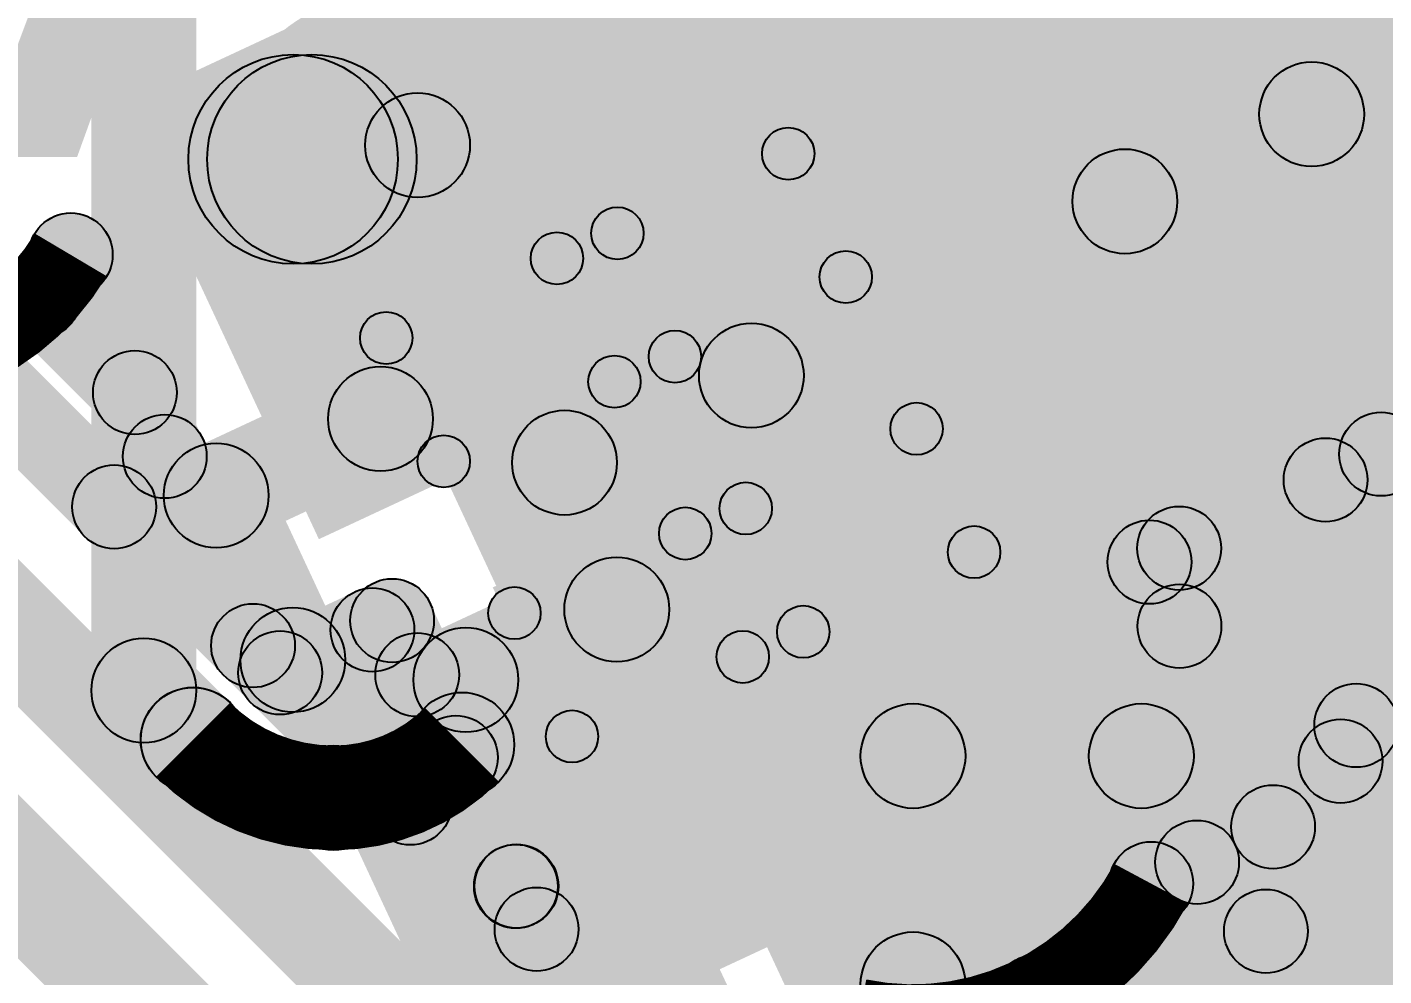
# Model space of a CAD drawing. Header units: millimetres. Extents: x -0.55 to 1.07, y -0.21 to 1.95.
# Drawn here: x 0.4296 to 0.5592, y 0.992 to 1.0826 of the extents above; entities that cross this region are included whole.
import ezdxf

# ---------------------------------------------------------------- set-up
doc = ezdxf.new("R2010")
doc.units = ezdxf.units.MM
doc.header["$MEASUREMENT"] = 0
for name, color, linetype in [('BottomLayer', 5, 'Continuous'), ('BottomOverlay', 54, 'Continuous'), ('BottomPaste', 16, 'Continuous'), ('BottomSolder', 6, 'Continuous'), ('TopLayer', 1, 'Continuous'), ('TopOverlay', 2, 'Continuous'), ('TopPaste', 8, 'Continuous'), ('TopSolder', 216, 'Continuous'), ('ViaHoleLayer', 16, 'Continuous')]:
    doc.layers.add(name, color=color, linetype=linetype)

# ---------------------------------------------------------------- blocks, each defined once
blk = doc.blocks.new('48_SMD_M______B_15')
at = {"layer": 'BottomLayer'}
for points in [[(-0.1063, 0.1063), (0.1063, 0.1063), (0.1063, -0.1063), (-0.1063, -0.1063)], [(0.11929, -0.08169), (0.1378, -0.08169), (0.1378, -0.09547), (0.11929, -0.09547)], [(0.11929, -0.10138), (0.1378, -0.10138), (0.1378, -0.11516), (0.11929, -0.11516)], [(0.03642, -0.11929), (0.03642, -0.1378), (0.02264, -0.1378), (0.02264, -0.11929)], [(0.0561, -0.11929), (0.0561, -0.1378), (0.04232, -0.1378), (0.04232, -0.11929)], [(0.07579, -0.11929), (0.07579, -0.1378), (0.06201, -0.1378), (0.06201, -0.11929)], [(0.09547, -0.11929), (0.09547, -0.1378), (0.08169, -0.1378), (0.08169, -0.11929)], [(0.11516, -0.11929), (0.11516, -0.1378), (0.10138, -0.1378), (0.10138, -0.11929)]]:
    blk.add_hatch(color=5, dxfattribs=at).paths.add_polyline_path(points)
at = {"layer": 'BottomOverlay'}
h = blk.add_hatch(color=54, dxfattribs=at)
edge = h.paths.add_edge_path()
edge.add_arc((0.13976, -0.12244), 0.005, 0, 360)
for points in [[(0.14476, -0.13976), (0.13476, -0.13976), (0.13476, -0.12244), (0.14476, -0.12244)], [(0.13976, -0.13476), (0.13976, -0.14476), (0.12244, -0.14476), (0.12244, -0.13476)]]:
    blk.add_hatch(color=54, dxfattribs=at).paths.add_polyline_path(points)
h = blk.add_hatch(color=54, dxfattribs=at)
edge = h.paths.add_edge_path()
edge.add_arc((0.12244, -0.13976), 0.005, 0, 360)
h = blk.add_hatch(color=54, dxfattribs=at)
edge = h.paths.add_edge_path()
edge.add_arc((0.13976, -0.13976), 0.005, 0, 360)
h = blk.add_hatch(color=54, dxfattribs=at)
edge = h.paths.add_edge_path()
edge.add_arc((0.13976, -0.13976), 0.005, 0, 360)
at = {"layer": 'BottomPaste'}
for points in [[(0.11929, -0.08169), (0.1378, -0.08169), (0.1378, -0.09547), (0.11929, -0.09547)], [(0.11929, -0.10138), (0.1378, -0.10138), (0.1378, -0.11516), (0.11929, -0.11516)], [(0.03642, -0.11929), (0.03642, -0.1378), (0.02264, -0.1378), (0.02264, -0.11929)], [(0.0561, -0.11929), (0.0561, -0.1378), (0.04232, -0.1378), (0.04232, -0.11929)], [(0.07579, -0.11929), (0.07579, -0.1378), (0.06201, -0.1378), (0.06201, -0.11929)], [(0.09547, -0.11929), (0.09547, -0.1378), (0.08169, -0.1378), (0.08169, -0.11929)], [(0.11516, -0.11929), (0.11516, -0.1378), (0.10138, -0.1378), (0.10138, -0.11929)]]:
    blk.add_hatch(color=16, dxfattribs=at).paths.add_polyline_path(points)
at = {"layer": 'BottomSolder'}
for points in [[(-0.1103, 0.1103), (0.1103, 0.1103), (0.1103, -0.1103), (-0.1103, -0.1103)], [(0.11529, -0.05801), (0.1418, -0.05801), (0.1418, -0.07979), (0.11529, -0.07979)], [(0.11529, -0.07769), (0.1418, -0.07769), (0.1418, -0.09947), (0.11529, -0.09947)], [(0.11529, -0.09738), (0.1418, -0.09738), (0.1418, -0.11916), (0.11529, -0.11916)], [(0.02073, -0.11529), (0.02073, -0.1418), (-0.00105, -0.1418), (-0.00105, -0.11529)], [(0.04042, -0.11529), (0.04042, -0.1418), (0.01864, -0.1418), (0.01864, -0.11529)], [(0.0601, -0.11529), (0.0601, -0.1418), (0.03832, -0.1418), (0.03832, -0.11529)], [(0.07979, -0.11529), (0.07979, -0.1418), (0.05801, -0.1418), (0.05801, -0.11529)], [(0.09947, -0.11529), (0.09947, -0.1418), (0.07769, -0.1418), (0.07769, -0.11529)], [(0.11916, -0.11529), (0.11916, -0.1418), (0.09738, -0.1418), (0.09738, -0.11529)]]:
    blk.add_hatch(color=6, dxfattribs=at).paths.add_polyline_path(points)
at = {"layer": 'BottomOverlay'}
for centre in [(0.13976, -0.12244), (0.12244, -0.13976), (0.13976, -0.13976), (0.13976, -0.13976)]:
    blk.add_circle(centre, 0.005, dxfattribs=at)
blk = doc.blocks.new('CAP_0201_30')
at = {"layer": 'TopLayer'}
for points in [[(-0.01772, 0.00591), (-0.00591, 0.00591), (-0.00591, -0.00591), (-0.01772, -0.00591)], [(0.00591, 0.00591), (0.01772, 0.00591), (0.01772, -0.00591), (0.00591, -0.00591)]]:
    blk.add_hatch(color=1, dxfattribs=at).paths.add_polyline_path(points)
at = {"layer": 'TopOverlay'}
h = blk.add_hatch(color=2, dxfattribs=at)
edge = h.paths.add_edge_path()
edge.add_arc((-0.021, 0.009), 0.0025, 0, 360)
h = blk.add_hatch(color=2, dxfattribs=at)
edge = h.paths.add_edge_path()
edge.add_arc((-0.021, 0.009), 0.0025, 0, 360)
for points in [[(-0.021, 0.0065), (-0.021, 0.0115), (-0.008, 0.0115), (-0.008, 0.0065)], [(0.008, 0.0065), (0.008, 0.0115), (0.021, 0.0115), (0.021, 0.0065)], [(-0.0185, -0.009), (-0.0235, -0.009), (-0.0235, 0.009), (-0.0185, 0.009)], [(0.0235, -0.009), (0.0185, -0.009), (0.0185, 0.009), (0.0235, 0.009)], [(-0.021, -0.0115), (-0.021, -0.0065), (-0.008, -0.0065), (-0.008, -0.0115)], [(0.008, -0.0115), (0.008, -0.0065), (0.021, -0.0065), (0.021, -0.0115)]]:
    blk.add_hatch(color=2, dxfattribs=at).paths.add_polyline_path(points)
h = blk.add_hatch(color=2, dxfattribs=at)
edge = h.paths.add_edge_path()
edge.add_arc((-0.008, 0.009), 0.0025, 0, 360)
h = blk.add_hatch(color=2, dxfattribs=at)
edge = h.paths.add_edge_path()
edge.add_arc((0.008, 0.009), 0.0025, 0, 360)
h = blk.add_hatch(color=2, dxfattribs=at)
edge = h.paths.add_edge_path()
edge.add_arc((0.021, 0.009), 0.0025, 0, 360)
h = blk.add_hatch(color=2, dxfattribs=at)
edge = h.paths.add_edge_path()
edge.add_arc((0.021, 0.009), 0.0025, 0, 360)
h = blk.add_hatch(color=2, dxfattribs=at)
edge = h.paths.add_edge_path()
edge.add_arc((-0.021, -0.009), 0.0025, 0, 360)
h = blk.add_hatch(color=2, dxfattribs=at)
edge = h.paths.add_edge_path()
edge.add_arc((-0.021, -0.009), 0.0025, 0, 360)
h = blk.add_hatch(color=2, dxfattribs=at)
edge = h.paths.add_edge_path()
edge.add_arc((-0.008, -0.009), 0.0025, 0, 360)
h = blk.add_hatch(color=2, dxfattribs=at)
edge = h.paths.add_edge_path()
edge.add_arc((0.008, -0.009), 0.0025, 0, 360)
h = blk.add_hatch(color=2, dxfattribs=at)
edge = h.paths.add_edge_path()
edge.add_arc((0.021, -0.009), 0.0025, 0, 360)
h = blk.add_hatch(color=2, dxfattribs=at)
edge = h.paths.add_edge_path()
edge.add_arc((0.021, -0.009), 0.0025, 0, 360)
at = {"layer": 'TopPaste'}
for points in [[(-0.01772, 0.00591), (-0.00591, 0.00591), (-0.00591, -0.00591), (-0.01772, -0.00591)], [(0.00591, 0.00591), (0.01772, 0.00591), (0.01772, -0.00591), (0.00591, -0.00591)]]:
    blk.add_hatch(color=8, dxfattribs=at).paths.add_polyline_path(points)
at = {"layer": 'TopSolder'}
for points in [[(-0.01988, 0.00807), (-0.00374, 0.00807), (-0.00374, -0.00807), (-0.01988, -0.00807)], [(0.00374, 0.00807), (0.01988, 0.00807), (0.01988, -0.00807), (0.00374, -0.00807)]]:
    blk.add_hatch(color=216, dxfattribs=at).paths.add_polyline_path(points)
at = {"layer": 'TopOverlay'}
for centre in [(-0.021, 0.009), (-0.021, 0.009), (-0.008, 0.009), (0.008, 0.009), (0.021, 0.009), (0.021, 0.009), (-0.021, -0.009), (-0.021, -0.009), (-0.008, -0.009), (0.008, -0.009), (0.021, -0.009), (0.021, -0.009)]:
    blk.add_circle(centre, 0.0025, dxfattribs=at)
blk = doc.blocks.new('CAP_0201_32')
at = {"layer": 'TopLayer'}
for points in [[(-0.01772, 0.00591), (-0.00591, 0.00591), (-0.00591, -0.00591), (-0.01772, -0.00591)], [(0.00591, 0.00591), (0.01772, 0.00591), (0.01772, -0.00591), (0.00591, -0.00591)]]:
    blk.add_hatch(color=1, dxfattribs=at).paths.add_polyline_path(points)
at = {"layer": 'TopOverlay'}
h = blk.add_hatch(color=2, dxfattribs=at)
edge = h.paths.add_edge_path()
edge.add_arc((-0.021, 0.009), 0.0025, 0, 360)
h = blk.add_hatch(color=2, dxfattribs=at)
edge = h.paths.add_edge_path()
edge.add_arc((-0.021, 0.009), 0.0025, 0, 360)
for points in [[(-0.021, 0.0065), (-0.021, 0.0115), (-0.008, 0.0115), (-0.008, 0.0065)], [(0.008, 0.0065), (0.008, 0.0115), (0.021, 0.0115), (0.021, 0.0065)], [(-0.0185, -0.009), (-0.0235, -0.009), (-0.0235, 0.009), (-0.0185, 0.009)], [(0.0235, -0.009), (0.0185, -0.009), (0.0185, 0.009), (0.0235, 0.009)], [(-0.021, -0.0115), (-0.021, -0.0065), (-0.008, -0.0065), (-0.008, -0.0115)], [(0.008, -0.0115), (0.008, -0.0065), (0.021, -0.0065), (0.021, -0.0115)]]:
    blk.add_hatch(color=2, dxfattribs=at).paths.add_polyline_path(points)
h = blk.add_hatch(color=2, dxfattribs=at)
edge = h.paths.add_edge_path()
edge.add_arc((-0.008, 0.009), 0.0025, 0, 360)
h = blk.add_hatch(color=2, dxfattribs=at)
edge = h.paths.add_edge_path()
edge.add_arc((0.008, 0.009), 0.0025, 0, 360)
h = blk.add_hatch(color=2, dxfattribs=at)
edge = h.paths.add_edge_path()
edge.add_arc((0.021, 0.009), 0.0025, 0, 360)
h = blk.add_hatch(color=2, dxfattribs=at)
edge = h.paths.add_edge_path()
edge.add_arc((0.021, 0.009), 0.0025, 0, 360)
h = blk.add_hatch(color=2, dxfattribs=at)
edge = h.paths.add_edge_path()
edge.add_arc((-0.021, -0.009), 0.0025, 0, 360)
h = blk.add_hatch(color=2, dxfattribs=at)
edge = h.paths.add_edge_path()
edge.add_arc((-0.021, -0.009), 0.0025, 0, 360)
h = blk.add_hatch(color=2, dxfattribs=at)
edge = h.paths.add_edge_path()
edge.add_arc((-0.008, -0.009), 0.0025, 0, 360)
h = blk.add_hatch(color=2, dxfattribs=at)
edge = h.paths.add_edge_path()
edge.add_arc((0.008, -0.009), 0.0025, 0, 360)
h = blk.add_hatch(color=2, dxfattribs=at)
edge = h.paths.add_edge_path()
edge.add_arc((0.021, -0.009), 0.0025, 0, 360)
h = blk.add_hatch(color=2, dxfattribs=at)
edge = h.paths.add_edge_path()
edge.add_arc((0.021, -0.009), 0.0025, 0, 360)
at = {"layer": 'TopPaste'}
for points in [[(-0.01772, 0.00591), (-0.00591, 0.00591), (-0.00591, -0.00591), (-0.01772, -0.00591)], [(0.00591, 0.00591), (0.01772, 0.00591), (0.01772, -0.00591), (0.00591, -0.00591)]]:
    blk.add_hatch(color=8, dxfattribs=at).paths.add_polyline_path(points)
at = {"layer": 'TopSolder'}
for points in [[(-0.01988, 0.00807), (-0.00374, 0.00807), (-0.00374, -0.00807), (-0.01988, -0.00807)], [(0.00374, 0.00807), (0.01988, 0.00807), (0.01988, -0.00807), (0.00374, -0.00807)]]:
    blk.add_hatch(color=216, dxfattribs=at).paths.add_polyline_path(points)
at = {"layer": 'TopOverlay'}
for centre in [(-0.021, 0.009), (-0.021, 0.009), (-0.008, 0.009), (0.008, 0.009), (0.021, 0.009), (0.021, 0.009), (-0.021, -0.009), (-0.021, -0.009), (-0.008, -0.009), (0.008, -0.009), (0.021, -0.009), (0.021, -0.009)]:
    blk.add_circle(centre, 0.0025, dxfattribs=at)

msp = doc.modelspace()

# ---------------------------------------------------------------- hatches: boundary and pattern name
at = {"layer": 'BottomLayer'}
for points in [[(0.4569, 1.12784), (0.46597, 1.13205), (0.50331, 1.05144), (0.49423, 1.04724)], [(0.53414, 1.10158), (0.54322, 1.10579), (0.55683, 1.0764), (0.54775, 1.0722)], [(0.5163, 1.09327), (0.52538, 1.09747), (0.53899, 1.06808), (0.52991, 1.06388)], [(0.44574, 1.01926), (0.43574, 1.01926), (0.43574, 1.09026), (0.44574, 1.09026)], [(0.46235, 1.06924), (0.47143, 1.07344), (0.48547, 1.04313), (0.47639, 1.03892)], [(0.4372, 1.01572), (0.44428, 1.0228), (0.44898, 1.01809), (0.44191, 1.01102)], [(0.44191, 1.01102), (0.44898, 1.01809), (0.44898, 1.01809), (0.44191, 1.01102)], [(0.41665, 1.00728), (0.42372, 1.01435), (0.46154, 0.97654), (0.45446, 0.96946)]]:
    msp.add_hatch(color=5, dxfattribs=at).paths.add_polyline_path(points)
h = msp.add_hatch(color=5, dxfattribs=at)
edge = h.paths.add_edge_path()
edge.add_arc((0.464, 1.07), 0.01181, 0, 360)
h = msp.add_hatch(color=5, dxfattribs=at)
edge = h.paths.add_edge_path()
edge.add_arc((0.55229, 1.0743), 0.005, 0, 360)
h = msp.add_hatch(color=5, dxfattribs=at)
edge = h.paths.add_edge_path()
edge.add_arc((0.46689, 1.07134), 0.005, 0, 360)
h = msp.add_hatch(color=5, dxfattribs=at)
edge = h.paths.add_edge_path()
edge.add_arc((0.53445, 1.06598), 0.005, 0, 360)
h = msp.add_hatch(color=5, dxfattribs=at)
edge = h.paths.add_edge_path()
edge.add_arc((0.49877, 1.04934), 0.005, 0, 360)
h = msp.add_hatch(color=5, dxfattribs=at)
edge = h.paths.add_edge_path()
edge.add_arc((0.48093, 1.04102), 0.005, 0, 360)
h = msp.add_hatch(color=5, dxfattribs=at)
edge = h.paths.add_edge_path()
edge.add_arc((0.44074, 1.01926), 0.005, 0, 360)
h = msp.add_hatch(color=5, dxfattribs=at)
edge = h.paths.add_edge_path()
edge.add_arc((0.44074, 1.01926), 0.005, 0, 360)
h = msp.add_hatch(color=5, dxfattribs=at)
edge = h.paths.add_edge_path()
edge.add_arc((0.51421, 1.013), 0.01181, 0, 360)
h = msp.add_hatch(color=5, dxfattribs=at)
edge = h.paths.add_edge_path()
edge.add_arc((0.44544, 1.01456), 0.005, 0, 360)
h = msp.add_hatch(color=5, dxfattribs=at)
edge = h.paths.add_edge_path()
edge.add_arc((0.44544, 1.01456), 0.005, 0, 360)
h = msp.add_hatch(color=5, dxfattribs=at)
edge = h.paths.add_edge_path()
edge.add_arc((0.44544, 1.01456), 0.005, 0, 360)
h = msp.add_hatch(color=5, dxfattribs=at)
edge = h.paths.add_edge_path()
edge.add_arc((0.44545, 1.01455), 0.005, 0, 360)
h = msp.add_hatch(color=5, dxfattribs=at)
edge = h.paths.add_edge_path()
edge.add_arc((0.44545, 1.01455), 0.005, 0, 360)
h = msp.add_hatch(color=5, dxfattribs=at)
edge = h.paths.add_edge_path()
edge.add_arc((0.44545, 1.01455), 0.005, 0, 360)
h = msp.add_hatch(color=5, dxfattribs=at)
edge = h.paths.add_edge_path()
edge.add_arc((0.47112, 1.01408), 0.005, 0, 360)
h = msp.add_hatch(color=5, dxfattribs=at)
edge = h.paths.add_edge_path()
edge.add_arc((0.45886, 1.009), 0.005, 0, 360)
h = msp.add_hatch(color=5, dxfattribs=at)
edge = h.paths.add_edge_path()
edge.add_arc((0.45886, 1.009), 0.005, 0, 360)
at = {"layer": 'BottomSolder'}
h = msp.add_hatch(color=6, dxfattribs=at)
edge = h.paths.add_edge_path()
edge.add_arc((0.464, 1.07), 0.01581, 0, 360)
at = {"layer": 'TopLayer'}
for points in [[(0.16296, 1.28346), (0.17003, 1.29054), (0.49045, 0.97012), (0.48338, 0.96305)], [(0.45746, 1.03371), (0.72422, 1.15809), (0.70498, 1.19934), (0.43823, 1.07495)], [(0.48012, 1.01613), (0.69914, 1.11826), (0.69309, 1.13124), (0.47407, 1.0291)], [(0.455, 1.06), (0.455, 1.08), (0.45679, 1.08), (0.45679, 1.06)], [(0.43014, 1.05918), (0.43739, 1.06257), (0.4548, 1.02523), (0.44754, 1.02185)], [(0.4279, 1.05406), (0.43356, 1.05972), (0.44272, 1.05055), (0.43706, 1.0449)], [(0.42017, 1.04888), (0.42583, 1.05454), (0.454, 1.02637), (0.44834, 1.02071)], [(0.53849, 1.0279), (0.53511, 1.03515), (0.56853, 1.05074), (0.57191, 1.04349)], [(0.54095, 0.97041), (0.53363, 0.97363), (0.56656, 1.04872), (0.57389, 1.0455)], [(0.55167, 0.95501), (0.54251, 0.95903), (0.58066, 1.04601), (0.58982, 1.04199)], [(0.55609, 1.03901), (0.56174, 1.04467), (0.568, 1.03841), (0.56234, 1.03276)], [(0.44074, 1.03397), (0.43508, 1.03963), (0.43991, 1.04445), (0.44557, 1.03879)], [(0.54249, 1.02258), (0.53683, 1.02823), (0.55079, 1.0422), (0.55645, 1.03654)], [(0.39092, 1.03146), (0.39799, 1.03854), (0.47443, 0.96209), (0.46736, 0.95502)], [(0.49191, 0.99084), (0.53531, 1.01107), (0.5227, 1.03812), (0.4793, 1.01788)], [(0.5368, 1.03001), (0.54246, 1.03567), (0.55937, 1.01875), (0.55372, 1.0131)], [(0.53318, 1.02984), (0.54043, 1.03322), (0.55222, 1.00792), (0.54497, 1.00454)], [(0.47361, 1.01575), (0.46938, 1.02481), (0.4838, 1.03153), (0.48802, 1.02247)], [(0.45545, 1.01732), (0.45207, 1.02457), (0.46276, 1.02955), (0.46614, 1.0223)], [(0.45974, 1.02222), (0.46539, 1.02788), (0.46969, 1.02359), (0.46403, 1.01793)], [(0.44834, 1.02071), (0.454, 1.02637), (0.45659, 1.02377), (0.45094, 1.01812)], [(0.46082, 1.02424), (0.46807, 1.02762), (0.47991, 1.00224), (0.47266, 0.99886)], [(0.45094, 1.01812), (0.45659, 1.02377), (0.48109, 0.99928), (0.47543, 0.99362)], [(0.51421, 1.008), (0.51421, 1.018), (0.53602, 1.018), (0.53602, 1.008)], [(0.46903, 1.00568), (0.46337, 1.01134), (0.46771, 1.01569), (0.47337, 1.01003)], [(0.51739, 0.96919), (0.51173, 0.97485), (0.55222, 1.01534), (0.55788, 1.00968)], [(0.51921, 0.99119), (0.50921, 0.99119), (0.50921, 1.013), (0.51921, 1.013)], [(0.53865, 0.99718), (0.53527, 1.00443), (0.54691, 1.00986), (0.55029, 1.00261)], [(0.53851, 1.00002), (0.54417, 1.00568), (0.55075, 0.99909), (0.54509, 0.99343)], [(0.47271, 0.99888), (0.47996, 1.00226), (0.48189, 0.99814), (0.47464, 0.99476)], [(0.52308, 0.98716), (0.52874, 0.99282), (0.54213, 0.97943), (0.53647, 0.97377)]]:
    msp.add_hatch(color=1, dxfattribs=at).paths.add_polyline_path(points)
h = msp.add_hatch(color=1, dxfattribs=at)
edge = h.paths.add_edge_path()
edge.add_arc((0.464, 1.07), 0.01181, 0, 360)
h = msp.add_hatch(color=1, dxfattribs=at)
edge = h.paths.add_edge_path()
edge.add_arc((0.455, 1.07), 0.01, 0, 360)
h = msp.add_hatch(color=1, dxfattribs=at)
edge = h.paths.add_edge_path()
edge.add_arc((0.45679, 1.07), 0.01, 0, 360)
h = msp.add_hatch(color=1, dxfattribs=at)
edge = h.paths.add_edge_path()
edge.add_arc((0.43376, 1.06087), 0.004, 0, 360)
h = msp.add_hatch(color=1, dxfattribs=at)
edge = h.paths.add_edge_path()
edge.add_arc((0.43376, 1.06087), 0.004, 0, 360)
h = msp.add_hatch(color=1, dxfattribs=at)
edge = h.paths.add_edge_path()
edge.add_arc((0.43073, 1.05689), 0.004, 0, 360)
h = msp.add_hatch(color=1, dxfattribs=at)
edge = h.paths.add_edge_path()
edge.add_arc((0.426, 1.05316), 0.004, 0, 360)
h = msp.add_hatch(color=1, dxfattribs=at)
edge = h.paths.add_edge_path()
edge.add_arc((0.43989, 1.04772), 0.004, 0, 360)
h = msp.add_hatch(color=1, dxfattribs=at)
edge = h.paths.add_edge_path()
edge.add_arc((0.55892, 1.04184), 0.004, 0, 360)
h = msp.add_hatch(color=1, dxfattribs=at)
edge = h.paths.add_edge_path()
edge.add_arc((0.44274, 1.04162), 0.004, 0, 360)
h = msp.add_hatch(color=1, dxfattribs=at)
edge = h.paths.add_edge_path()
edge.add_arc((0.55362, 1.03937), 0.004, 0, 360)
h = msp.add_hatch(color=1, dxfattribs=at)
edge = h.paths.add_edge_path()
edge.add_arc((0.43791, 1.0368), 0.004, 0, 360)
h = msp.add_hatch(color=1, dxfattribs=at)
edge = h.paths.add_edge_path()
edge.add_arc((0.53963, 1.03284), 0.004, 0, 360)
h = msp.add_hatch(color=1, dxfattribs=at)
edge = h.paths.add_edge_path()
edge.add_arc((0.5368, 1.03153), 0.004, 0, 360)
h = msp.add_hatch(color=1, dxfattribs=at)
edge = h.paths.add_edge_path()
edge.add_arc((0.5368, 1.03153), 0.004, 0, 360)
h = msp.add_hatch(color=1, dxfattribs=at)
edge = h.paths.add_edge_path()
edge.add_arc((0.48591, 1.027), 0.005, 0, 360)
h = msp.add_hatch(color=1, dxfattribs=at)
edge = h.paths.add_edge_path()
edge.add_arc((0.46257, 1.02505), 0.004, 0, 360)
h = msp.add_hatch(color=1, dxfattribs=at)
edge = h.paths.add_edge_path()
edge.add_arc((0.46445, 1.02593), 0.004, 0, 360)
h = msp.add_hatch(color=1, dxfattribs=at)
edge = h.paths.add_edge_path()
edge.add_arc((0.46445, 1.02593), 0.004, 0, 360)
h = msp.add_hatch(color=1, dxfattribs=at)
edge = h.paths.add_edge_path()
edge.add_arc((0.53966, 1.0254), 0.004, 0, 360)
h = msp.add_hatch(color=1, dxfattribs=at)
edge = h.paths.add_edge_path()
edge.add_arc((0.45117, 1.02354), 0.004, 0, 360)
h = msp.add_hatch(color=1, dxfattribs=at)
edge = h.paths.add_edge_path()
edge.add_arc((0.45117, 1.02354), 0.004, 0, 360)
h = msp.add_hatch(color=1, dxfattribs=at)
edge = h.paths.add_edge_path()
edge.add_arc((0.45117, 1.02354), 0.004, 0, 360)
h = msp.add_hatch(color=1, dxfattribs=at)
edge = h.paths.add_edge_path()
edge.add_arc((0.4715, 1.02028), 0.005, 0, 360)
h = msp.add_hatch(color=1, dxfattribs=at)
edge = h.paths.add_edge_path()
edge.add_arc((0.45376, 1.02095), 0.004, 0, 360)
h = msp.add_hatch(color=1, dxfattribs=at)
edge = h.paths.add_edge_path()
edge.add_arc((0.45376, 1.02095), 0.004, 0, 360)
h = msp.add_hatch(color=1, dxfattribs=at)
edge = h.paths.add_edge_path()
edge.add_arc((0.45376, 1.02095), 0.004, 0, 360)
h = msp.add_hatch(color=1, dxfattribs=at)
edge = h.paths.add_edge_path()
edge.add_arc((0.46686, 1.02076), 0.004, 0, 360)
h = msp.add_hatch(color=1, dxfattribs=at)
edge = h.paths.add_edge_path()
edge.add_arc((0.51421, 1.013), 0.01181, 0, 360)
h = msp.add_hatch(color=1, dxfattribs=at)
edge = h.paths.add_edge_path()
edge.add_arc((0.55655, 1.01592), 0.004, 0, 360)
h = msp.add_hatch(color=1, dxfattribs=at)
edge = h.paths.add_edge_path()
edge.add_arc((0.51421, 1.013), 0.005, 0, 360)
h = msp.add_hatch(color=1, dxfattribs=at)
edge = h.paths.add_edge_path()
edge.add_arc((0.51421, 1.013), 0.005, 0, 360)
h = msp.add_hatch(color=1, dxfattribs=at)
edge = h.paths.add_edge_path()
edge.add_arc((0.53602, 1.013), 0.005, 0, 360)
h = msp.add_hatch(color=1, dxfattribs=at)
edge = h.paths.add_edge_path()
edge.add_arc((0.47054, 1.01286), 0.004, 0, 360)
h = msp.add_hatch(color=1, dxfattribs=at)
edge = h.paths.add_edge_path()
edge.add_arc((0.55505, 1.01251), 0.004, 0, 360)
h = msp.add_hatch(color=1, dxfattribs=at)
edge = h.paths.add_edge_path()
edge.add_arc((0.4662, 1.00851), 0.004, 0, 360)
h = msp.add_hatch(color=1, dxfattribs=at)
edge = h.paths.add_edge_path()
edge.add_arc((0.5486, 1.00623), 0.004, 0, 360)
h = msp.add_hatch(color=1, dxfattribs=at)
edge = h.paths.add_edge_path()
edge.add_arc((0.5486, 1.00623), 0.004, 0, 360)
h = msp.add_hatch(color=1, dxfattribs=at)
edge = h.paths.add_edge_path()
edge.add_arc((0.54134, 1.00285), 0.004, 0, 360)
h = msp.add_hatch(color=1, dxfattribs=at)
edge = h.paths.add_edge_path()
edge.add_arc((0.47628, 1.00055), 0.004, 0, 360)
h = msp.add_hatch(color=1, dxfattribs=at)
edge = h.paths.add_edge_path()
edge.add_arc((0.47634, 1.00057), 0.004, 0, 360)
h = msp.add_hatch(color=1, dxfattribs=at)
edge = h.paths.add_edge_path()
edge.add_arc((0.53696, 1.00081), 0.004, 0, 360)
h = msp.add_hatch(color=1, dxfattribs=at)
edge = h.paths.add_edge_path()
edge.add_arc((0.53696, 1.00081), 0.004, 0, 360)
h = msp.add_hatch(color=1, dxfattribs=at)
edge = h.paths.add_edge_path()
edge.add_arc((0.47826, 0.99645), 0.004, 0, 360)
h = msp.add_hatch(color=1, dxfattribs=at)
edge = h.paths.add_edge_path()
edge.add_arc((0.47826, 0.99645), 0.004, 0, 360)
h = msp.add_hatch(color=1, dxfattribs=at)
edge = h.paths.add_edge_path()
edge.add_arc((0.54792, 0.99626), 0.004, 0, 360)
h = msp.add_hatch(color=1, dxfattribs=at)
edge = h.paths.add_edge_path()
edge.add_arc((0.51421, 0.99119), 0.005, 0, 360)
h = msp.add_hatch(color=1, dxfattribs=at)
edge = h.paths.add_edge_path()
edge.add_arc((0.52591, 0.98999), 0.004, 0, 360)
at = {"layer": 'TopSolder'}
h = msp.add_hatch(color=216, dxfattribs=at)
edge = h.paths.add_edge_path()
edge.add_arc((0.464, 1.07), 0.01581, 0, 360)
at = {"layer": 'ViaHoleLayer'}
h = msp.add_hatch(color=16, dxfattribs=at)
edge = h.paths.add_edge_path()
edge.add_arc((0.464, 1.07), 0.00591, 0, 360)
h = msp.add_hatch(color=16, dxfattribs=at)
edge = h.paths.add_edge_path()
edge.add_arc((0.51421, 1.013), 0.00591, 0, 360)

# ---------------------------------------------------------------- linework, layer by layer
at = {"layer": 'BottomLayer', "const_width": 0.01}
for points in [[(0.44545, 1.01455, -0.000072), (0.44544, 1.01456)], [(0.45886, 1.009, -0.198837), (0.44545, 1.01455)], [(0.47112, 1.01408, -0.198912), (0.45886, 1.009)]]:
    msp.add_lwpolyline(points, format="xyb", dxfattribs=at)
at = {"layer": 'BottomLayer'}
for centre in [(0.55229, 1.0743), (0.46689, 1.07134), (0.53445, 1.06598), (0.49877, 1.04934), (0.48093, 1.04102), (0.44074, 1.01926), (0.44074, 1.01926), (0.44544, 1.01456), (0.44544, 1.01456), (0.44544, 1.01456), (0.44545, 1.01455), (0.44545, 1.01455), (0.44545, 1.01455), (0.47112, 1.01408), (0.45886, 1.009), (0.45886, 1.009)]:
    msp.add_circle(centre, 0.005, dxfattribs=at)
at = {"layer": 'TopLayer'}
for points, const_width in [([(0.43376, 1.06087, -0.166503), (0.423, 1.05171)], 0.008), ([(0.53696, 1.00081, -0.332809), (0.50893, 0.98774)], 0.008), ([(0.39375, 0.988, -0.414214), (0.44875, 0.933)], 0.01)]:
    msp.add_lwpolyline(points, format="xyb", dxfattribs=dict(at, const_width=const_width))
for centre, radius in [((0.455, 1.07), 0.01), ((0.45679, 1.07), 0.01), ((0.43376, 1.06087), 0.004), ((0.43376, 1.06087), 0.004), ((0.43073, 1.05689), 0.004), ((0.426, 1.05316), 0.004), ((0.43989, 1.04772), 0.004), ((0.55892, 1.04184), 0.004), ((0.44274, 1.04162), 0.004), ((0.55362, 1.03937), 0.004), ((0.43791, 1.0368), 0.004), ((0.53963, 1.03284), 0.004), ((0.5368, 1.03153), 0.004), ((0.5368, 1.03153), 0.004), ((0.48591, 1.027), 0.005), ((0.46257, 1.02505), 0.004), ((0.46445, 1.02593), 0.004), ((0.46445, 1.02593), 0.004), ((0.53966, 1.0254), 0.004), ((0.45117, 1.02354), 0.004), ((0.45117, 1.02354), 0.004), ((0.45117, 1.02354), 0.004), ((0.4715, 1.02028), 0.005), ((0.45376, 1.02095), 0.004), ((0.45376, 1.02095), 0.004), ((0.45376, 1.02095), 0.004), ((0.46686, 1.02076), 0.004), ((0.55655, 1.01592), 0.004), ((0.51421, 1.013), 0.005), ((0.51421, 1.013), 0.005), ((0.53602, 1.013), 0.005), ((0.47054, 1.01286), 0.004), ((0.55505, 1.01251), 0.004), ((0.4662, 1.00851), 0.004), ((0.5486, 1.00623), 0.004), ((0.5486, 1.00623), 0.004), ((0.54134, 1.00285), 0.004), ((0.47628, 1.00055), 0.004), ((0.47634, 1.00057), 0.004), ((0.53696, 1.00081), 0.004), ((0.53696, 1.00081), 0.004), ((0.47826, 0.99645), 0.004), ((0.47826, 0.99645), 0.004), ((0.54792, 0.99626), 0.004), ((0.51421, 0.99119), 0.005), ((0.52591, 0.98999), 0.004)]:
    msp.add_circle(centre, radius, dxfattribs=at)

# ---------------------------------------------------------------- block references
for name, p, rotation in [('48_SMD_M______B_15', (0.63338, 0.97028), 205), ('CAP_0201_32', (0.50301, 1.0477), 295.0000000000001), ('CAP_0201_30', (0.48092, 1.0377), 295.0000000000001)]:
    msp.add_blockref(name, p, dxfattribs=dict(rotation=rotation))

# ---------------------------------------------------------------- texts
at = {"layer": 'TopOverlay'}
msp.add_text('TMP_A', height=0.075, rotation=360, dxfattribs=at).set_placement((0.157, 1.07023))

doc.saveas('drawing.dxf')
